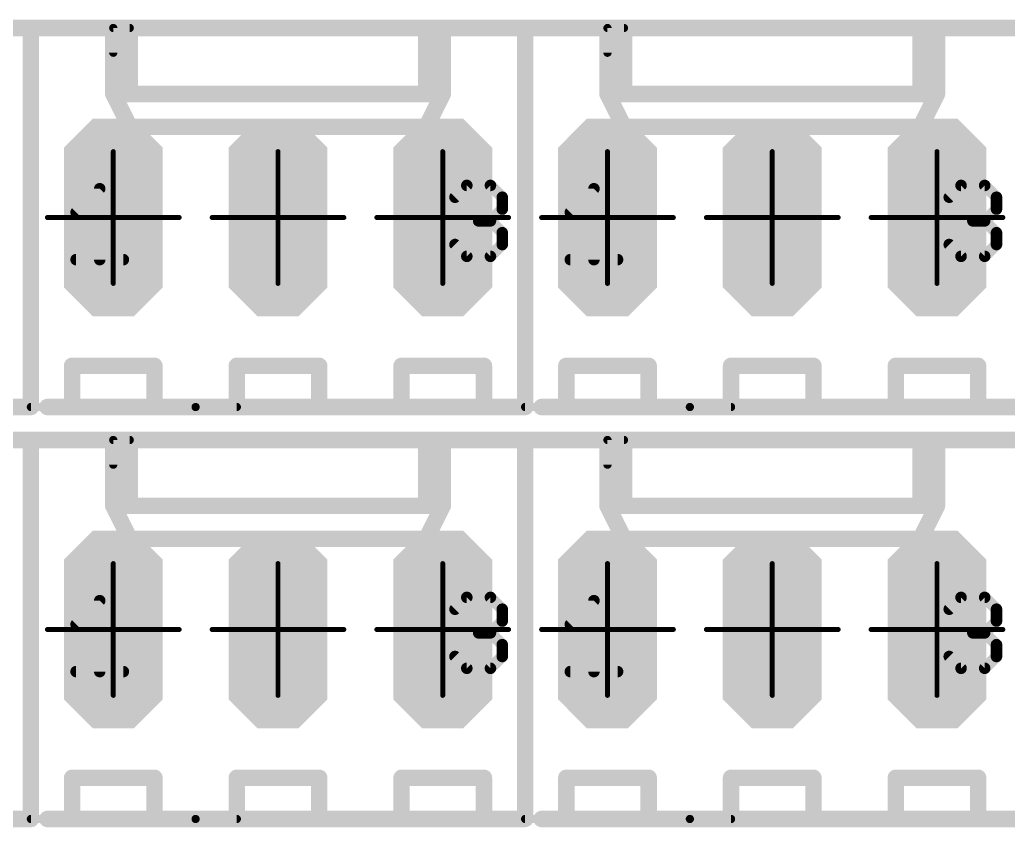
# Model space of a CAD drawing. Extents: x -84 to 54, y -45 to 6.
# Drawn here: x -73.07 to -57.83, y -31.75 to -19.3 of the extents above; entities that cross this region are included whole.
import ezdxf

# ---------------------------------------------------------------- set-up
doc = ezdxf.new("R2010")
doc.units = 0
for name, color, linetype in [('144', 253, 'CONTINUOUS'), ('17', 92, 'CONTINUOUS'), ('21', 253, 'CONTINUOUS'), ('23', 7, 'CONTINUOUS'), ('51', 253, 'CONTINUOUS')]:
    doc.layers.add(name, color=color, linetype=linetype)

# ---------------------------------------------------------------- blocks, each defined once
blk = doc.blocks.new('RECT')
blk.add_solid([(-0.5, -0.5), (0.5, -0.5), (-0.5, 0.5), (0.5, 0.5)])
blk = doc.blocks.new('LONGP100')
at = {"const_width": 0.5}
blk.add_lwpolyline([(-0.75, -0.1036), (-0.75, 0.1036), (-0.6036, 0.25), (0.6036, 0.25), (0.75, 0.1036), (0.75, -0.1036), (0.6036, -0.25), (-0.6036, -0.25), (-0.75, -0.1036), (-0.75, 0.1036)], dxfattribs=at)

msp = doc.modelspace()

# ---------------------------------------------------------------- linework, layer by layer
at = {"layer": '144', "const_width": 0.0762}
for points in [[(-71.628, -21.336), (-71.628, -23.368)], [(-69.088, -21.336), (-69.088, -23.368)], [(-66.548, -21.336), (-66.548, -23.368)], [(-64.008, -21.336), (-64.008, -23.368)], [(-61.468, -21.336), (-61.468, -23.368)], [(-58.928, -21.336), (-58.928, -23.368)], [(-72.644, -22.352), (-70.612, -22.352)], [(-70.104, -22.352), (-68.072, -22.352)], [(-67.564, -22.352), (-65.532, -22.352)], [(-65.024, -22.352), (-62.992, -22.352)], [(-62.484, -22.352), (-60.452, -22.352)], [(-59.944, -22.352), (-57.912, -22.352)], [(-71.628, -27.686), (-71.628, -29.718)], [(-69.088, -27.686), (-69.088, -29.718)], [(-66.548, -27.686), (-66.548, -29.718)], [(-64.008, -27.686), (-64.008, -29.718)], [(-61.468, -27.686), (-61.468, -29.718)], [(-58.928, -27.686), (-58.928, -29.718)], [(-72.644, -28.702), (-70.612, -28.702)], [(-70.104, -28.702), (-68.072, -28.702)], [(-67.564, -28.702), (-65.532, -28.702)], [(-65.024, -28.702), (-62.992, -28.702)], [(-62.484, -28.702), (-60.452, -28.702)], [(-59.944, -28.702), (-57.912, -28.702)]]:
    msp.add_lwpolyline(points, dxfattribs=at)
at = {"layer": '144', "const_width": 0.0381}
for points in [[(-71.609, -21.336, 1), (-71.647, -21.336)], [(-69.069, -21.336, 1), (-69.1071, -21.336)], [(-66.529, -21.336, 1), (-66.567, -21.336)], [(-63.989, -21.336, 1), (-64.0271, -21.336)], [(-61.449, -21.336, 1), (-61.4871, -21.336)], [(-58.909, -21.336, 1), (-58.9471, -21.336)], [(-72.644, -22.333, 1), (-72.644, -22.3711)], [(-70.612, -22.3711, 1), (-70.612, -22.333)], [(-70.104, -22.333, 1), (-70.104, -22.3711)], [(-68.072, -22.3711, 1), (-68.072, -22.333)], [(-67.564, -22.333, 1), (-67.564, -22.3711)], [(-65.532, -22.3711, 1), (-65.532, -22.333)], [(-65.024, -22.333, 1), (-65.024, -22.3711)], [(-62.992, -22.3711, 1), (-62.992, -22.333)], [(-62.484, -22.333, 1), (-62.484, -22.3711)], [(-60.452, -22.3711, 1), (-60.452, -22.333)], [(-59.944, -22.333, 1), (-59.944, -22.3711)], [(-57.912, -22.3711, 1), (-57.912, -22.333)], [(-71.647, -23.368, 1), (-71.609, -23.368)], [(-69.1071, -23.368, 1), (-69.069, -23.368)], [(-66.567, -23.368, 1), (-66.529, -23.368)], [(-64.0271, -23.368, 1), (-63.989, -23.368)], [(-61.4871, -23.368, 1), (-61.449, -23.368)], [(-58.9471, -23.368, 1), (-58.909, -23.368)], [(-71.609, -27.686, 1), (-71.647, -27.686)], [(-69.069, -27.686, 1), (-69.1071, -27.686)], [(-66.529, -27.686, 1), (-66.567, -27.686)], [(-63.989, -27.686, 1), (-64.0271, -27.686)], [(-61.449, -27.686, 1), (-61.4871, -27.686)], [(-58.909, -27.686, 1), (-58.9471, -27.686)], [(-72.644, -28.683, 1), (-72.644, -28.7211)], [(-70.612, -28.7211, 1), (-70.612, -28.683)], [(-70.104, -28.683, 1), (-70.104, -28.7211)], [(-68.072, -28.7211, 1), (-68.072, -28.683)], [(-67.564, -28.683, 1), (-67.564, -28.7211)], [(-65.532, -28.7211, 1), (-65.532, -28.683)], [(-65.024, -28.683, 1), (-65.024, -28.7211)], [(-62.992, -28.7211, 1), (-62.992, -28.683)], [(-62.484, -28.683, 1), (-62.484, -28.7211)], [(-60.452, -28.7211, 1), (-60.452, -28.683)], [(-59.944, -28.683, 1), (-59.944, -28.7211)], [(-57.912, -28.7211, 1), (-57.912, -28.683)], [(-71.647, -29.718, 1), (-71.609, -29.718)], [(-69.1071, -29.718, 1), (-69.069, -29.718)], [(-66.567, -29.718, 1), (-66.529, -29.718)], [(-64.0271, -29.718, 1), (-63.989, -29.718)], [(-61.4871, -29.718, 1), (-61.449, -29.718)], [(-58.9471, -29.718, 1), (-58.909, -29.718)]]:
    msp.add_lwpolyline(points, format="xyb", dxfattribs=at)
at = {"layer": '21'}
for points, const_width in [([(-72.898, -19.431), (-77.978, -19.431)], 0.254), ([(-72.898, -22.352), (-72.898, -19.431)], 0.254), ([(-72.898, -22.352), (-72.898, -19.431)], 0.254), ([(-72.898, -19.431), (-71.628, -19.431)], 0.254), ([(-71.628, -19.431), (-70.358, -19.431)], 0.254), ([(-71.628, -20.447), (-71.628, -19.431)], 0.254), ([(-71.374, -19.431), (-71.374, -20.447)], 0.254), ([(-65.278, -19.431), (-70.358, -19.431)], 0.254), ([(-66.802, -19.431), (-66.802, -20.447)], 0.254), ([(-66.548, -20.447), (-66.548, -19.431)], 0.254), ([(-65.278, -22.352), (-65.278, -19.431)], 0.254), ([(-65.278, -22.352), (-65.278, -19.431)], 0.254), ([(-65.278, -19.431), (-64.008, -19.431)], 0.254), ([(-64.008, -19.431), (-62.738, -19.431)], 0.254), ([(-64.008, -20.447), (-64.008, -19.431)], 0.254), ([(-63.754, -19.431), (-63.754, -20.447)], 0.254), ([(-57.658, -19.431), (-62.738, -19.431)], 0.254), ([(-59.182, -19.431), (-59.182, -20.447)], 0.254), ([(-58.928, -20.447), (-58.928, -19.431)], 0.254), ([(-71.628, -19.812), (-71.628, -19.431)], 0.127), ([(-71.374, -19.431), (-71.628, -19.431)], 0.127), ([(-64.008, -19.812), (-64.008, -19.431)], 0.127), ([(-63.754, -19.431), (-64.008, -19.431)], 0.127), ([(-71.628, -20.447), (-71.374, -20.447)], 0.254), ([(-71.628, -20.447), (-71.374, -20.955)], 0.254), ([(-71.374, -20.447), (-66.802, -20.447)], 0.254), ([(-66.802, -20.447), (-66.548, -20.447)], 0.254), ([(-66.802, -20.955), (-66.548, -20.447)], 0.254), ([(-64.008, -20.447), (-63.754, -20.447)], 0.254), ([(-64.008, -20.447), (-63.754, -20.955)], 0.254), ([(-63.754, -20.447), (-59.182, -20.447)], 0.254), ([(-59.182, -20.447), (-58.928, -20.447)], 0.254), ([(-59.182, -20.955), (-58.928, -20.447)], 0.254), ([(-71.374, -20.955), (-66.802, -20.955)], 0.254), ([(-63.754, -20.955), (-59.182, -20.955)], 0.254), ([(-66.359, -22.0395), (-66.1769, -21.8573)], 0.1778), ([(-66.1769, -21.8573), (-65.8125, -21.8573)], 0.1778), ([(-65.8125, -21.8573), (-65.6303, -22.0395)], 0.1778), ([(-58.739, -22.0395), (-58.5569, -21.8573)], 0.1778), ([(-58.5569, -21.8573), (-58.1925, -21.8573)], 0.1778), ([(-58.1925, -21.8573), (-58.0103, -22.0395)], 0.1778), ([(-72.201, -22.2725), (-71.8367, -21.9081)], 0.1778), ([(-71.8367, -21.9081), (-71.8367, -23.0012)], 0.1778), ([(-64.581, -22.2725), (-64.2167, -21.9081)], 0.1778), ([(-64.2167, -21.9081), (-64.2167, -23.0012)], 0.1778), ([(-65.6303, -22.0395), (-65.6303, -22.2217)], 0.1778), ([(-58.0103, -22.0395), (-58.0103, -22.2217)], 0.1778), ([(-72.898, -22.352), (-72.898, -25.273)], 0.254), ([(-72.898, -22.352), (-72.898, -25.273)], 0.254), ([(-65.6303, -22.2217), (-65.8125, -22.4039)], 0.1778), ([(-65.278, -22.352), (-65.278, -25.273)], 0.254), ([(-65.278, -22.352), (-65.278, -25.273)], 0.254), ([(-58.0103, -22.2217), (-58.1925, -22.4039)], 0.1778), ([(-65.8125, -22.4039), (-65.9947, -22.4039)], 0.1778), ([(-65.8125, -22.4039), (-65.6303, -22.5861)], 0.1778), ([(-58.1925, -22.4039), (-58.3747, -22.4039)], 0.1778), ([(-58.1925, -22.4039), (-58.0103, -22.5861)], 0.1778), ([(-65.6303, -22.5861), (-65.6303, -22.7683)], 0.1778), ([(-58.0103, -22.5861), (-58.0103, -22.7683)], 0.1778), ([(-66.1769, -22.9504), (-66.359, -22.7683)], 0.1778), ([(-65.6303, -22.7683), (-65.8125, -22.9504)], 0.1778), ([(-58.5569, -22.9504), (-58.739, -22.7683)], 0.1778), ([(-58.0103, -22.7683), (-58.1925, -22.9504)], 0.1778), ([(-72.201, -23.0012), (-71.4723, -23.0012)], 0.1778), ([(-65.8125, -22.9504), (-66.1769, -22.9504)], 0.1778), ([(-64.581, -23.0012), (-63.8523, -23.0012)], 0.1778), ([(-58.1925, -22.9504), (-58.5569, -22.9504)], 0.1778), ([(-72.263, -25.273), (-72.263, -24.638)], 0.254), ([(-72.263, -24.638), (-70.993, -24.638)], 0.254), ([(-70.993, -24.638), (-70.993, -25.273)], 0.254), ([(-69.723, -25.273), (-69.723, -24.638)], 0.254), ([(-69.723, -24.638), (-68.453, -24.638)], 0.254), ([(-68.453, -24.638), (-68.453, -25.273)], 0.254), ([(-67.183, -25.273), (-67.183, -24.638)], 0.254), ([(-67.183, -24.638), (-65.913, -24.638)], 0.254), ([(-65.913, -24.638), (-65.913, -25.273)], 0.254), ([(-64.643, -25.273), (-64.643, -24.638)], 0.254), ([(-64.643, -24.638), (-63.373, -24.638)], 0.254), ([(-63.373, -24.638), (-63.373, -25.273)], 0.254), ([(-62.103, -25.273), (-62.103, -24.638)], 0.254), ([(-62.103, -24.638), (-60.833, -24.638)], 0.254), ([(-60.833, -24.638), (-60.833, -25.273)], 0.254), ([(-59.563, -25.273), (-59.563, -24.638)], 0.254), ([(-59.563, -24.638), (-58.293, -24.638)], 0.254), ([(-58.293, -24.638), (-58.293, -25.273)], 0.254), ([(-73.533, -25.273), (-72.898, -25.273)], 0.254), ([(-72.644, -25.273), (-72.263, -25.273)], 0.254), ([(-70.993, -25.273), (-72.263, -25.273)], 0.254), ([(-70.993, -25.273), (-69.723, -25.273)], 0.254), ([(-68.453, -25.273), (-69.723, -25.273)], 0.254), ([(-68.453, -25.273), (-67.183, -25.273)], 0.254), ([(-65.913, -25.273), (-67.183, -25.273)], 0.254), ([(-65.913, -25.273), (-65.278, -25.273)], 0.254), ([(-65.024, -25.273), (-64.643, -25.273)], 0.254), ([(-63.373, -25.273), (-64.643, -25.273)], 0.254), ([(-63.373, -25.273), (-62.103, -25.273)], 0.254), ([(-60.833, -25.273), (-62.103, -25.273)], 0.254), ([(-60.833, -25.273), (-59.563, -25.273)], 0.254), ([(-58.293, -25.273), (-59.563, -25.273)], 0.254), ([(-58.293, -25.273), (-57.658, -25.273)], 0.254), ([(-72.898, -25.273), (-70.358, -25.273)], 0.127), ([(-69.723, -25.273), (-70.358, -25.273)], 0.127), ([(-65.278, -25.273), (-62.738, -25.273)], 0.127), ([(-62.103, -25.273), (-62.738, -25.273)], 0.127), ([(-72.898, -25.781), (-77.978, -25.781)], 0.254), ([(-72.898, -28.702), (-72.898, -25.781)], 0.254), ([(-72.898, -28.702), (-72.898, -25.781)], 0.254), ([(-72.898, -25.781), (-71.628, -25.781)], 0.254), ([(-71.628, -25.781), (-70.358, -25.781)], 0.254), ([(-71.628, -26.797), (-71.628, -25.781)], 0.254), ([(-71.628, -26.162), (-71.628, -25.781)], 0.127), ([(-71.374, -25.781), (-71.628, -25.781)], 0.127), ([(-71.374, -25.781), (-71.374, -26.797)], 0.254), ([(-65.278, -25.781), (-70.358, -25.781)], 0.254), ([(-66.802, -25.781), (-66.802, -26.797)], 0.254), ([(-66.548, -26.797), (-66.548, -25.781)], 0.254), ([(-65.278, -28.702), (-65.278, -25.781)], 0.254), ([(-65.278, -28.702), (-65.278, -25.781)], 0.254), ([(-65.278, -25.781), (-64.008, -25.781)], 0.254), ([(-64.008, -25.781), (-62.738, -25.781)], 0.254), ([(-64.008, -26.797), (-64.008, -25.781)], 0.254), ([(-64.008, -26.162), (-64.008, -25.781)], 0.127), ([(-63.754, -25.781), (-64.008, -25.781)], 0.127), ([(-63.754, -25.781), (-63.754, -26.797)], 0.254), ([(-57.658, -25.781), (-62.738, -25.781)], 0.254), ([(-59.182, -25.781), (-59.182, -26.797)], 0.254), ([(-58.928, -26.797), (-58.928, -25.781)], 0.254), ([(-71.628, -26.797), (-71.374, -26.797)], 0.254), ([(-71.628, -26.797), (-71.374, -27.305)], 0.254), ([(-71.374, -26.797), (-66.802, -26.797)], 0.254), ([(-66.802, -26.797), (-66.548, -26.797)], 0.254), ([(-66.802, -27.305), (-66.548, -26.797)], 0.254), ([(-64.008, -26.797), (-63.754, -26.797)], 0.254), ([(-64.008, -26.797), (-63.754, -27.305)], 0.254), ([(-63.754, -26.797), (-59.182, -26.797)], 0.254), ([(-59.182, -26.797), (-58.928, -26.797)], 0.254), ([(-59.182, -27.305), (-58.928, -26.797)], 0.254), ([(-71.374, -27.305), (-66.802, -27.305)], 0.254), ([(-63.754, -27.305), (-59.182, -27.305)], 0.254), ([(-72.201, -28.6225), (-71.8367, -28.2581)], 0.1778), ([(-71.8367, -28.2581), (-71.8367, -29.3512)], 0.1778), ([(-66.359, -28.3895), (-66.1769, -28.2073)], 0.1778), ([(-66.1769, -28.2073), (-65.8125, -28.2073)], 0.1778), ([(-65.8125, -28.2073), (-65.6303, -28.3895)], 0.1778), ([(-64.581, -28.6225), (-64.2167, -28.2581)], 0.1778), ([(-64.2167, -28.2581), (-64.2167, -29.3512)], 0.1778), ([(-58.739, -28.3895), (-58.5569, -28.2073)], 0.1778), ([(-58.5569, -28.2073), (-58.1925, -28.2073)], 0.1778), ([(-58.1925, -28.2073), (-58.0103, -28.3895)], 0.1778), ([(-65.6303, -28.3895), (-65.6303, -28.5717)], 0.1778), ([(-58.0103, -28.3895), (-58.0103, -28.5717)], 0.1778), ([(-65.6303, -28.5717), (-65.8125, -28.7539)], 0.1778), ([(-58.0103, -28.5717), (-58.1925, -28.7539)], 0.1778), ([(-72.898, -28.702), (-72.898, -31.623)], 0.254), ([(-72.898, -28.702), (-72.898, -31.623)], 0.254), ([(-65.278, -28.702), (-65.278, -31.623)], 0.254), ([(-65.278, -28.702), (-65.278, -31.623)], 0.254), ([(-65.8125, -28.7539), (-65.9947, -28.7539)], 0.1778), ([(-65.8125, -28.7539), (-65.6303, -28.9361)], 0.1778), ([(-58.1925, -28.7539), (-58.3747, -28.7539)], 0.1778), ([(-58.1925, -28.7539), (-58.0103, -28.9361)], 0.1778), ([(-65.6303, -28.9361), (-65.6303, -29.1183)], 0.1778), ([(-58.0103, -28.9361), (-58.0103, -29.1183)], 0.1778), ([(-66.1769, -29.3004), (-66.359, -29.1183)], 0.1778), ([(-65.6303, -29.1183), (-65.8125, -29.3004)], 0.1778), ([(-58.5569, -29.3004), (-58.739, -29.1183)], 0.1778), ([(-58.0103, -29.1183), (-58.1925, -29.3004)], 0.1778), ([(-65.8125, -29.3004), (-66.1769, -29.3004)], 0.1778), ([(-58.1925, -29.3004), (-58.5569, -29.3004)], 0.1778), ([(-72.201, -29.3512), (-71.4723, -29.3512)], 0.1778), ([(-64.581, -29.3512), (-63.8523, -29.3512)], 0.1778), ([(-72.263, -31.623), (-72.263, -30.988)], 0.254), ([(-72.263, -30.988), (-70.993, -30.988)], 0.254), ([(-70.993, -30.988), (-70.993, -31.623)], 0.254), ([(-69.723, -31.623), (-69.723, -30.988)], 0.254), ([(-69.723, -30.988), (-68.453, -30.988)], 0.254), ([(-68.453, -30.988), (-68.453, -31.623)], 0.254), ([(-67.183, -31.623), (-67.183, -30.988)], 0.254), ([(-67.183, -30.988), (-65.913, -30.988)], 0.254), ([(-65.913, -30.988), (-65.913, -31.623)], 0.254), ([(-64.643, -31.623), (-64.643, -30.988)], 0.254), ([(-64.643, -30.988), (-63.373, -30.988)], 0.254), ([(-63.373, -30.988), (-63.373, -31.623)], 0.254), ([(-62.103, -31.623), (-62.103, -30.988)], 0.254), ([(-62.103, -30.988), (-60.833, -30.988)], 0.254), ([(-60.833, -30.988), (-60.833, -31.623)], 0.254), ([(-59.563, -31.623), (-59.563, -30.988)], 0.254), ([(-59.563, -30.988), (-58.293, -30.988)], 0.254), ([(-58.293, -30.988), (-58.293, -31.623)], 0.254), ([(-73.533, -31.623), (-72.898, -31.623)], 0.254), ([(-72.644, -31.623), (-72.263, -31.623)], 0.254), ([(-70.993, -31.623), (-72.263, -31.623)], 0.254), ([(-70.993, -31.623), (-69.723, -31.623)], 0.254), ([(-68.453, -31.623), (-69.723, -31.623)], 0.254), ([(-68.453, -31.623), (-67.183, -31.623)], 0.254), ([(-65.913, -31.623), (-67.183, -31.623)], 0.254), ([(-65.913, -31.623), (-65.278, -31.623)], 0.254), ([(-65.024, -31.623), (-64.643, -31.623)], 0.254), ([(-63.373, -31.623), (-64.643, -31.623)], 0.254), ([(-63.373, -31.623), (-62.103, -31.623)], 0.254), ([(-60.833, -31.623), (-62.103, -31.623)], 0.254), ([(-60.833, -31.623), (-59.563, -31.623)], 0.254), ([(-58.293, -31.623), (-59.563, -31.623)], 0.254), ([(-58.293, -31.623), (-57.658, -31.623)], 0.254), ([(-72.898, -31.623), (-70.358, -31.623)], 0.127), ([(-69.723, -31.623), (-70.358, -31.623)], 0.127), ([(-65.278, -31.623), (-62.738, -31.623)], 0.127), ([(-62.103, -31.623), (-62.738, -31.623)], 0.127)]:
    msp.add_lwpolyline(points, dxfattribs=dict(at, const_width=const_width))
for points, const_width in [([(-72.8345, -19.431, 1), (-72.9615, -19.431)], 0.127), ([(-72.8345, -19.431, 1), (-72.9615, -19.431)], 0.127), ([(-72.898, -19.3675, 1), (-72.898, -19.4945)], 0.127), ([(-72.898, -19.4945, 1), (-72.898, -19.3675)], 0.127), ([(-71.628, -19.3675, 1), (-71.628, -19.4945)], 0.127), ([(-71.5645, -19.431, 1), (-71.6915, -19.431)], 0.127), ([(-71.628, -19.4945, 1), (-71.628, -19.3675)], 0.127), ([(-71.3105, -19.431, 1), (-71.4375, -19.431)], 0.127), ([(-70.358, -19.3675, 1), (-70.358, -19.4945)], 0.127), ([(-70.358, -19.4945, 1), (-70.358, -19.3675)], 0.127), ([(-66.7385, -19.431, 1), (-66.8655, -19.431)], 0.127), ([(-66.4845, -19.431, 1), (-66.6115, -19.431)], 0.127), ([(-65.2145, -19.431, 1), (-65.3415, -19.431)], 0.127), ([(-65.2145, -19.431, 1), (-65.3415, -19.431)], 0.127), ([(-65.278, -19.3675, 1), (-65.278, -19.4945)], 0.127), ([(-65.278, -19.4945, 1), (-65.278, -19.3675)], 0.127), ([(-64.008, -19.3675, 1), (-64.008, -19.4945)], 0.127), ([(-63.9445, -19.431, 1), (-64.0715, -19.431)], 0.127), ([(-64.008, -19.4945, 1), (-64.008, -19.3675)], 0.127), ([(-63.6905, -19.431, 1), (-63.8175, -19.431)], 0.127), ([(-62.738, -19.3675, 1), (-62.738, -19.4945)], 0.127), ([(-62.738, -19.4945, 1), (-62.738, -19.3675)], 0.127), ([(-59.1185, -19.431, 1), (-59.2455, -19.431)], 0.127), ([(-58.8645, -19.431, 1), (-58.9915, -19.431)], 0.127), ([(-71.5962, -19.431, 1), (-71.6598, -19.431)], 0.0635), ([(-71.628, -19.3993, 1), (-71.628, -19.4627)], 0.0635), ([(-71.374, -19.4627, 1), (-71.374, -19.3993)], 0.0635), ([(-63.9763, -19.431, 1), (-64.0398, -19.431)], 0.0635), ([(-64.008, -19.3993, 1), (-64.008, -19.4627)], 0.0635), ([(-63.754, -19.4627, 1), (-63.754, -19.3993)], 0.0635), ([(-71.6598, -19.812, 1), (-71.5962, -19.812)], 0.0635), ([(-64.0398, -19.812, 1), (-63.9763, -19.812)], 0.0635), ([(-71.628, -20.3835, 1), (-71.628, -20.5105)], 0.127), ([(-71.5712, -20.4186, 1), (-71.6848, -20.4754)], 0.127), ([(-71.6915, -20.447, 1), (-71.5645, -20.447)], 0.127), ([(-71.374, -20.3835, 1), (-71.374, -20.5105)], 0.127), ([(-71.4375, -20.447, 1), (-71.3105, -20.447)], 0.127), ([(-71.374, -20.5105, 1), (-71.374, -20.3835)], 0.127), ([(-66.802, -20.3835, 1), (-66.802, -20.5105)], 0.127), ([(-66.8655, -20.447, 1), (-66.7385, -20.447)], 0.127), ([(-66.802, -20.5105, 1), (-66.802, -20.3835)], 0.127), ([(-66.6115, -20.447, 1), (-66.4845, -20.447)], 0.127), ([(-66.4912, -20.4754, 1), (-66.6048, -20.4186)], 0.127), ([(-66.548, -20.5105, 1), (-66.548, -20.3835)], 0.127), ([(-64.008, -20.3835, 1), (-64.008, -20.5105)], 0.127), ([(-63.9512, -20.4186, 1), (-64.0648, -20.4754)], 0.127), ([(-64.0715, -20.447, 1), (-63.9445, -20.447)], 0.127), ([(-63.754, -20.3835, 1), (-63.754, -20.5105)], 0.127), ([(-63.8175, -20.447, 1), (-63.6905, -20.447)], 0.127), ([(-63.754, -20.5105, 1), (-63.754, -20.3835)], 0.127), ([(-59.182, -20.3835, 1), (-59.182, -20.5105)], 0.127), ([(-59.2455, -20.447, 1), (-59.1185, -20.447)], 0.127), ([(-59.182, -20.5105, 1), (-59.182, -20.3835)], 0.127), ([(-58.9915, -20.447, 1), (-58.8645, -20.447)], 0.127), ([(-58.8712, -20.4754, 1), (-58.9848, -20.4186)], 0.127), ([(-58.928, -20.5105, 1), (-58.928, -20.3835)], 0.127), ([(-71.374, -20.8915, 1), (-71.374, -21.0185)], 0.127), ([(-71.4308, -20.9834, 1), (-71.3172, -20.9266)], 0.127), ([(-66.8588, -20.9266, 1), (-66.7452, -20.9834)], 0.127), ([(-66.802, -21.0185, 1), (-66.802, -20.8915)], 0.127), ([(-63.754, -20.8915, 1), (-63.754, -21.0185)], 0.127), ([(-63.8108, -20.9834, 1), (-63.6972, -20.9266)], 0.127), ([(-59.2388, -20.9266, 1), (-59.1252, -20.9834)], 0.127), ([(-59.182, -21.0185, 1), (-59.182, -20.8915)], 0.127), ([(-66.1769, -21.8129, 1), (-66.1769, -21.9018)], 0.0889), ([(-66.1455, -21.8887, 1), (-66.2083, -21.8259)], 0.0889), ([(-65.7811, -21.8259, 1), (-65.8439, -21.8887)], 0.0889), ([(-65.8125, -21.9018, 1), (-65.8125, -21.8129)], 0.0889), ([(-58.5569, -21.8129, 1), (-58.5569, -21.9018)], 0.0889), ([(-58.5255, -21.8887, 1), (-58.5883, -21.8259)], 0.0889), ([(-58.1611, -21.8259, 1), (-58.2239, -21.8887)], 0.0889), ([(-58.1925, -21.9018, 1), (-58.1925, -21.8129)], 0.0889), ([(-71.7923, -21.9081, 1), (-71.8812, -21.9081)], 0.0889), ([(-71.8053, -21.9395, 1), (-71.8681, -21.8767)], 0.0889), ([(-64.1723, -21.9081, 1), (-64.2612, -21.9081)], 0.0889), ([(-64.1853, -21.9395, 1), (-64.2481, -21.8767)], 0.0889), ([(-66.3904, -22.0081, 1), (-66.3276, -22.0709)], 0.0889), ([(-65.5859, -22.0395, 1), (-65.6748, -22.0395)], 0.0889), ([(-65.6617, -22.0709, 1), (-65.5989, -22.0081)], 0.0889), ([(-58.7704, -22.0081, 1), (-58.7076, -22.0709)], 0.0889), ([(-57.9659, -22.0395, 1), (-58.0547, -22.0395)], 0.0889), ([(-58.0417, -22.0709, 1), (-57.9789, -22.0081)], 0.0889), ([(-72.8345, -22.352, 1), (-72.9615, -22.352)], 0.127), ([(-72.8345, -22.352, 1), (-72.9615, -22.352)], 0.127), ([(-72.2324, -22.2411, 1), (-72.1696, -22.3039)], 0.0889), ([(-65.6748, -22.2217, 1), (-65.5859, -22.2217)], 0.0889), ([(-65.5989, -22.2531, 1), (-65.6617, -22.1903)], 0.0889), ([(-65.2145, -22.352, 1), (-65.3415, -22.352)], 0.127), ([(-65.2145, -22.352, 1), (-65.3415, -22.352)], 0.127), ([(-64.6124, -22.2411, 1), (-64.5496, -22.3039)], 0.0889), ([(-58.0547, -22.2217, 1), (-57.9659, -22.2217)], 0.0889), ([(-57.9789, -22.2531, 1), (-58.0417, -22.1903)], 0.0889), ([(-72.9615, -22.352, 1), (-72.8345, -22.352)], 0.127), ([(-72.9615, -22.352, 1), (-72.8345, -22.352)], 0.127), ([(-65.9947, -22.3594, 1), (-65.9947, -22.4484)], 0.0889), ([(-65.7811, -22.3725, 1), (-65.8439, -22.4353)], 0.0889), ([(-65.8439, -22.3725, 1), (-65.7811, -22.4353)], 0.0889), ([(-65.8125, -22.4484, 1), (-65.8125, -22.3594)], 0.0889), ([(-65.3415, -22.352, 1), (-65.2145, -22.352)], 0.127), ([(-65.3415, -22.352, 1), (-65.2145, -22.352)], 0.127), ([(-58.3747, -22.3594, 1), (-58.3747, -22.4484)], 0.0889), ([(-58.1611, -22.3725, 1), (-58.2239, -22.4353)], 0.0889), ([(-58.2239, -22.3725, 1), (-58.1611, -22.4353)], 0.0889), ([(-58.1925, -22.4484, 1), (-58.1925, -22.3594)], 0.0889), ([(-65.5859, -22.5861, 1), (-65.6748, -22.5861)], 0.0889), ([(-65.6617, -22.6175, 1), (-65.5989, -22.5547)], 0.0889), ([(-57.9659, -22.5861, 1), (-58.0547, -22.5861)], 0.0889), ([(-58.0417, -22.6175, 1), (-57.9789, -22.5547)], 0.0889), ([(-66.3276, -22.7369, 1), (-66.3904, -22.7997)], 0.0889), ([(-65.5989, -22.7997, 1), (-65.6617, -22.7369)], 0.0889), ([(-58.7076, -22.7369, 1), (-58.7704, -22.7997)], 0.0889), ([(-57.9789, -22.7997, 1), (-58.0417, -22.7369)], 0.0889), ([(-65.6748, -22.7683, 1), (-65.5859, -22.7683)], 0.0889), ([(-58.0547, -22.7683, 1), (-57.9659, -22.7683)], 0.0889), ([(-72.201, -22.9567, 1), (-72.201, -23.0457)], 0.0889), ([(-71.8812, -23.0012, 1), (-71.7923, -23.0012)], 0.0889), ([(-71.4723, -23.0457, 1), (-71.4723, -22.9567)], 0.0889), ([(-66.1769, -22.906, 1), (-66.1769, -22.9949)], 0.0889), ([(-66.2083, -22.9818, 1), (-66.1455, -22.919)], 0.0889), ([(-65.8439, -22.919, 1), (-65.7811, -22.9818)], 0.0889), ([(-65.8125, -22.9949, 1), (-65.8125, -22.906)], 0.0889), ([(-64.581, -22.9567, 1), (-64.581, -23.0457)], 0.0889), ([(-64.2612, -23.0012, 1), (-64.1723, -23.0012)], 0.0889), ([(-63.8523, -23.0457, 1), (-63.8523, -22.9567)], 0.0889), ([(-58.5569, -22.906, 1), (-58.5569, -22.9949)], 0.0889), ([(-58.5883, -22.9818, 1), (-58.5255, -22.919)], 0.0889), ([(-58.2239, -22.919, 1), (-58.1611, -22.9818)], 0.0889), ([(-58.1925, -22.9949, 1), (-58.1925, -22.906)], 0.0889), ([(-72.1995, -24.638, 1), (-72.3265, -24.638)], 0.127), ([(-72.263, -24.5745, 1), (-72.263, -24.7015)], 0.127), ([(-70.9295, -24.638, 1), (-71.0565, -24.638)], 0.127), ([(-70.993, -24.7015, 1), (-70.993, -24.5745)], 0.127), ([(-69.6595, -24.638, 1), (-69.7865, -24.638)], 0.127), ([(-69.723, -24.5745, 1), (-69.723, -24.7015)], 0.127), ([(-68.3895, -24.638, 1), (-68.5165, -24.638)], 0.127), ([(-68.453, -24.7015, 1), (-68.453, -24.5745)], 0.127), ([(-67.1195, -24.638, 1), (-67.2465, -24.638)], 0.127), ([(-67.183, -24.5745, 1), (-67.183, -24.7015)], 0.127), ([(-65.8495, -24.638, 1), (-65.9765, -24.638)], 0.127), ([(-65.913, -24.7015, 1), (-65.913, -24.5745)], 0.127), ([(-64.5795, -24.638, 1), (-64.7065, -24.638)], 0.127), ([(-64.643, -24.5745, 1), (-64.643, -24.7015)], 0.127), ([(-63.3095, -24.638, 1), (-63.4365, -24.638)], 0.127), ([(-63.373, -24.7015, 1), (-63.373, -24.5745)], 0.127), ([(-62.0395, -24.638, 1), (-62.1665, -24.638)], 0.127), ([(-62.103, -24.5745, 1), (-62.103, -24.7015)], 0.127), ([(-60.7695, -24.638, 1), (-60.8965, -24.638)], 0.127), ([(-60.833, -24.7015, 1), (-60.833, -24.5745)], 0.127), ([(-59.4995, -24.638, 1), (-59.6265, -24.638)], 0.127), ([(-59.563, -24.5745, 1), (-59.563, -24.7015)], 0.127), ([(-58.2295, -24.638, 1), (-58.3565, -24.638)], 0.127), ([(-58.293, -24.7015, 1), (-58.293, -24.5745)], 0.127), ([(-72.898, -25.3365, 1), (-72.898, -25.2095)], 0.127), ([(-72.644, -25.2095, 1), (-72.644, -25.3365)], 0.127), ([(-72.263, -25.2095, 1), (-72.263, -25.3365)], 0.127), ([(-72.263, -25.3365, 1), (-72.263, -25.2095)], 0.127), ([(-70.993, -25.2095, 1), (-70.993, -25.3365)], 0.127), ([(-70.993, -25.3365, 1), (-70.993, -25.2095)], 0.127), ([(-69.723, -25.2095, 1), (-69.723, -25.3365)], 0.127), ([(-69.723, -25.3365, 1), (-69.723, -25.2095)], 0.127), ([(-68.453, -25.2095, 1), (-68.453, -25.3365)], 0.127), ([(-68.453, -25.3365, 1), (-68.453, -25.2095)], 0.127), ([(-67.183, -25.2095, 1), (-67.183, -25.3365)], 0.127), ([(-67.183, -25.3365, 1), (-67.183, -25.2095)], 0.127), ([(-65.913, -25.2095, 1), (-65.913, -25.3365)], 0.127), ([(-65.913, -25.3365, 1), (-65.913, -25.2095)], 0.127), ([(-65.278, -25.3365, 1), (-65.278, -25.2095)], 0.127), ([(-65.024, -25.2095, 1), (-65.024, -25.3365)], 0.127), ([(-64.643, -25.2095, 1), (-64.643, -25.3365)], 0.127), ([(-64.643, -25.3365, 1), (-64.643, -25.2095)], 0.127), ([(-63.373, -25.2095, 1), (-63.373, -25.3365)], 0.127), ([(-63.373, -25.3365, 1), (-63.373, -25.2095)], 0.127), ([(-62.103, -25.2095, 1), (-62.103, -25.3365)], 0.127), ([(-62.103, -25.3365, 1), (-62.103, -25.2095)], 0.127), ([(-60.833, -25.2095, 1), (-60.833, -25.3365)], 0.127), ([(-60.833, -25.3365, 1), (-60.833, -25.2095)], 0.127), ([(-59.563, -25.2095, 1), (-59.563, -25.3365)], 0.127), ([(-59.563, -25.3365, 1), (-59.563, -25.2095)], 0.127), ([(-58.293, -25.2095, 1), (-58.293, -25.3365)], 0.127), ([(-58.293, -25.3365, 1), (-58.293, -25.2095)], 0.127), ([(-72.9615, -25.273, 1), (-72.8345, -25.273)], 0.127), ([(-72.9615, -25.273, 1), (-72.8345, -25.273)], 0.127), ([(-72.898, -25.2413, 1), (-72.898, -25.3047)], 0.0635), ([(-72.3265, -25.273, 1), (-72.1995, -25.273)], 0.127), ([(-71.0565, -25.273, 1), (-70.9295, -25.273)], 0.127), ([(-70.358, -25.2413, 1), (-70.358, -25.3047)], 0.0635), ([(-70.358, -25.3047, 1), (-70.358, -25.2413)], 0.0635), ([(-69.7865, -25.273, 1), (-69.6595, -25.273)], 0.127), ([(-69.723, -25.3047, 1), (-69.723, -25.2413)], 0.0635), ([(-68.5165, -25.273, 1), (-68.3895, -25.273)], 0.127), ([(-67.2465, -25.273, 1), (-67.1195, -25.273)], 0.127), ([(-65.9765, -25.273, 1), (-65.8495, -25.273)], 0.127), ([(-65.3415, -25.273, 1), (-65.2145, -25.273)], 0.127), ([(-65.3415, -25.273, 1), (-65.2145, -25.273)], 0.127), ([(-65.278, -25.2413, 1), (-65.278, -25.3047)], 0.0635), ([(-64.7065, -25.273, 1), (-64.5795, -25.273)], 0.127), ([(-63.4365, -25.273, 1), (-63.3095, -25.273)], 0.127), ([(-62.738, -25.2413, 1), (-62.738, -25.3047)], 0.0635), ([(-62.738, -25.3047, 1), (-62.738, -25.2413)], 0.0635), ([(-62.1665, -25.273, 1), (-62.0395, -25.273)], 0.127), ([(-62.103, -25.3047, 1), (-62.103, -25.2413)], 0.0635), ([(-60.8965, -25.273, 1), (-60.7695, -25.273)], 0.127), ([(-59.6265, -25.273, 1), (-59.4995, -25.273)], 0.127), ([(-58.3565, -25.273, 1), (-58.2295, -25.273)], 0.127), ([(-72.8345, -25.781, 1), (-72.9615, -25.781)], 0.127), ([(-72.8345, -25.781, 1), (-72.9615, -25.781)], 0.127), ([(-72.898, -25.7175, 1), (-72.898, -25.8445)], 0.127), ([(-72.898, -25.8445, 1), (-72.898, -25.7175)], 0.127), ([(-71.628, -25.7175, 1), (-71.628, -25.8445)], 0.127), ([(-71.5645, -25.781, 1), (-71.6915, -25.781)], 0.127), ([(-71.5962, -25.781, 1), (-71.6598, -25.781)], 0.0635), ([(-71.628, -25.8445, 1), (-71.628, -25.7175)], 0.127), ([(-71.628, -25.7493, 1), (-71.628, -25.8128)], 0.0635), ([(-71.3105, -25.781, 1), (-71.4375, -25.781)], 0.127), ([(-71.374, -25.8128, 1), (-71.374, -25.7493)], 0.0635), ([(-70.358, -25.7175, 1), (-70.358, -25.8445)], 0.127), ([(-70.358, -25.8445, 1), (-70.358, -25.7175)], 0.127), ([(-66.7385, -25.781, 1), (-66.8655, -25.781)], 0.127), ([(-66.4845, -25.781, 1), (-66.6115, -25.781)], 0.127), ([(-65.2145, -25.781, 1), (-65.3415, -25.781)], 0.127), ([(-65.2145, -25.781, 1), (-65.3415, -25.781)], 0.127), ([(-65.278, -25.7175, 1), (-65.278, -25.8445)], 0.127), ([(-65.278, -25.8445, 1), (-65.278, -25.7175)], 0.127), ([(-64.008, -25.7175, 1), (-64.008, -25.8445)], 0.127), ([(-63.9445, -25.781, 1), (-64.0715, -25.781)], 0.127), ([(-63.9763, -25.781, 1), (-64.0398, -25.781)], 0.0635), ([(-64.008, -25.8445, 1), (-64.008, -25.7175)], 0.127), ([(-64.008, -25.7493, 1), (-64.008, -25.8128)], 0.0635), ([(-63.6905, -25.781, 1), (-63.8175, -25.781)], 0.127), ([(-63.754, -25.8128, 1), (-63.754, -25.7493)], 0.0635), ([(-62.738, -25.7175, 1), (-62.738, -25.8445)], 0.127), ([(-62.738, -25.8445, 1), (-62.738, -25.7175)], 0.127), ([(-59.1185, -25.781, 1), (-59.2455, -25.781)], 0.127), ([(-58.8645, -25.781, 1), (-58.9915, -25.781)], 0.127), ([(-71.6598, -26.162, 1), (-71.5962, -26.162)], 0.0635), ([(-64.0398, -26.162, 1), (-63.9763, -26.162)], 0.0635), ([(-71.628, -26.7335, 1), (-71.628, -26.8605)], 0.127), ([(-71.5712, -26.7686, 1), (-71.6848, -26.8254)], 0.127), ([(-71.374, -26.7335, 1), (-71.374, -26.8605)], 0.127), ([(-71.374, -26.8605, 1), (-71.374, -26.7335)], 0.127), ([(-66.802, -26.7335, 1), (-66.802, -26.8605)], 0.127), ([(-66.802, -26.8605, 1), (-66.802, -26.7335)], 0.127), ([(-66.4912, -26.8254, 1), (-66.6048, -26.7686)], 0.127), ([(-66.548, -26.8605, 1), (-66.548, -26.7335)], 0.127), ([(-64.008, -26.7335, 1), (-64.008, -26.8605)], 0.127), ([(-63.9512, -26.7686, 1), (-64.0648, -26.8254)], 0.127), ([(-63.754, -26.7335, 1), (-63.754, -26.8605)], 0.127), ([(-63.754, -26.8605, 1), (-63.754, -26.7335)], 0.127), ([(-59.182, -26.7335, 1), (-59.182, -26.8605)], 0.127), ([(-59.182, -26.8605, 1), (-59.182, -26.7335)], 0.127), ([(-58.8712, -26.8254, 1), (-58.9848, -26.7686)], 0.127), ([(-58.928, -26.8605, 1), (-58.928, -26.7335)], 0.127), ([(-71.6915, -26.797, 1), (-71.5645, -26.797)], 0.127), ([(-71.4375, -26.797, 1), (-71.3105, -26.797)], 0.127), ([(-66.8655, -26.797, 1), (-66.7385, -26.797)], 0.127), ([(-66.6115, -26.797, 1), (-66.4845, -26.797)], 0.127), ([(-64.0715, -26.797, 1), (-63.9445, -26.797)], 0.127), ([(-63.8175, -26.797, 1), (-63.6905, -26.797)], 0.127), ([(-59.2455, -26.797, 1), (-59.1185, -26.797)], 0.127), ([(-58.9915, -26.797, 1), (-58.8645, -26.797)], 0.127), ([(-71.374, -27.2415, 1), (-71.374, -27.3685)], 0.127), ([(-71.4308, -27.3334, 1), (-71.3172, -27.2766)], 0.127), ([(-66.8588, -27.2766, 1), (-66.7452, -27.3334)], 0.127), ([(-66.802, -27.3685, 1), (-66.802, -27.2415)], 0.127), ([(-63.754, -27.2415, 1), (-63.754, -27.3685)], 0.127), ([(-63.8108, -27.3334, 1), (-63.6972, -27.2766)], 0.127), ([(-59.2388, -27.2766, 1), (-59.1252, -27.3334)], 0.127), ([(-59.182, -27.3685, 1), (-59.182, -27.2415)], 0.127), ([(-71.7923, -28.2581, 1), (-71.8812, -28.2581)], 0.0889), ([(-71.8053, -28.2895, 1), (-71.8681, -28.2267)], 0.0889), ([(-66.1769, -28.1628, 1), (-66.1769, -28.2518)], 0.0889), ([(-66.1455, -28.2387, 1), (-66.2083, -28.1759)], 0.0889), ([(-65.7811, -28.1759, 1), (-65.8439, -28.2387)], 0.0889), ([(-65.8125, -28.2518, 1), (-65.8125, -28.1628)], 0.0889), ([(-64.1723, -28.2581, 1), (-64.2612, -28.2581)], 0.0889), ([(-64.1853, -28.2895, 1), (-64.2481, -28.2267)], 0.0889), ([(-58.5569, -28.1628, 1), (-58.5569, -28.2518)], 0.0889), ([(-58.5255, -28.2387, 1), (-58.5883, -28.1759)], 0.0889), ([(-58.1611, -28.1759, 1), (-58.2239, -28.2387)], 0.0889), ([(-58.1925, -28.2518, 1), (-58.1925, -28.1628)], 0.0889), ([(-66.3904, -28.3581, 1), (-66.3276, -28.4209)], 0.0889), ([(-65.5859, -28.3895, 1), (-65.6748, -28.3895)], 0.0889), ([(-65.6617, -28.4209, 1), (-65.5989, -28.3581)], 0.0889), ([(-58.7704, -28.3581, 1), (-58.7076, -28.4209)], 0.0889), ([(-57.9659, -28.3895, 1), (-58.0547, -28.3895)], 0.0889), ([(-58.0417, -28.4209, 1), (-57.9789, -28.3581)], 0.0889), ([(-65.5989, -28.6031, 1), (-65.6617, -28.5403)], 0.0889), ([(-57.9789, -28.6031, 1), (-58.0417, -28.5403)], 0.0889), ([(-72.8345, -28.702, 1), (-72.9615, -28.702)], 0.127), ([(-72.8345, -28.702, 1), (-72.9615, -28.702)], 0.127), ([(-72.9615, -28.702, 1), (-72.8345, -28.702)], 0.127), ([(-72.9615, -28.702, 1), (-72.8345, -28.702)], 0.127), ([(-72.2324, -28.5911, 1), (-72.1696, -28.6539)], 0.0889), ([(-65.6748, -28.5717, 1), (-65.5859, -28.5717)], 0.0889), ([(-65.2145, -28.702, 1), (-65.3415, -28.702)], 0.127), ([(-65.2145, -28.702, 1), (-65.3415, -28.702)], 0.127), ([(-65.3415, -28.702, 1), (-65.2145, -28.702)], 0.127), ([(-65.3415, -28.702, 1), (-65.2145, -28.702)], 0.127), ([(-64.6124, -28.5911, 1), (-64.5496, -28.6539)], 0.0889), ([(-58.0547, -28.5717, 1), (-57.9659, -28.5717)], 0.0889), ([(-65.9947, -28.7095, 1), (-65.9947, -28.7984)], 0.0889), ([(-65.7811, -28.7225, 1), (-65.8439, -28.7853)], 0.0889), ([(-65.8439, -28.7225, 1), (-65.7811, -28.7853)], 0.0889), ([(-65.8125, -28.7984, 1), (-65.8125, -28.7095)], 0.0889), ([(-58.3747, -28.7095, 1), (-58.3747, -28.7984)], 0.0889), ([(-58.1611, -28.7225, 1), (-58.2239, -28.7853)], 0.0889), ([(-58.2239, -28.7225, 1), (-58.1611, -28.7853)], 0.0889), ([(-58.1925, -28.7984, 1), (-58.1925, -28.7095)], 0.0889), ([(-65.5859, -28.9361, 1), (-65.6748, -28.9361)], 0.0889), ([(-65.6617, -28.9675, 1), (-65.5989, -28.9047)], 0.0889), ([(-57.9659, -28.9361, 1), (-58.0547, -28.9361)], 0.0889), ([(-58.0417, -28.9675, 1), (-57.9789, -28.9047)], 0.0889), ([(-66.3276, -29.0869, 1), (-66.3904, -29.1497)], 0.0889), ([(-65.6748, -29.1183, 1), (-65.5859, -29.1183)], 0.0889), ([(-65.5989, -29.1497, 1), (-65.6617, -29.0869)], 0.0889), ([(-58.7076, -29.0869, 1), (-58.7704, -29.1497)], 0.0889), ([(-58.0547, -29.1183, 1), (-57.9659, -29.1183)], 0.0889), ([(-57.9789, -29.1497, 1), (-58.0417, -29.0869)], 0.0889), ([(-66.1769, -29.2559, 1), (-66.1769, -29.3449)], 0.0889), ([(-66.2083, -29.3318, 1), (-66.1455, -29.269)], 0.0889), ([(-65.8439, -29.269, 1), (-65.7811, -29.3318)], 0.0889), ([(-65.8125, -29.3449, 1), (-65.8125, -29.2559)], 0.0889), ([(-58.5569, -29.2559, 1), (-58.5569, -29.3449)], 0.0889), ([(-58.5883, -29.3318, 1), (-58.5255, -29.269)], 0.0889), ([(-58.2239, -29.269, 1), (-58.1611, -29.3318)], 0.0889), ([(-58.1925, -29.3449, 1), (-58.1925, -29.2559)], 0.0889), ([(-72.201, -29.3068, 1), (-72.201, -29.3957)], 0.0889), ([(-71.8812, -29.3512, 1), (-71.7923, -29.3512)], 0.0889), ([(-71.4723, -29.3957, 1), (-71.4723, -29.3068)], 0.0889), ([(-64.581, -29.3068, 1), (-64.581, -29.3957)], 0.0889), ([(-64.2612, -29.3512, 1), (-64.1723, -29.3512)], 0.0889), ([(-63.8523, -29.3957, 1), (-63.8523, -29.3068)], 0.0889), ([(-72.1995, -30.988, 1), (-72.3265, -30.988)], 0.127), ([(-72.263, -30.9245, 1), (-72.263, -31.0515)], 0.127), ([(-70.9295, -30.988, 1), (-71.0565, -30.988)], 0.127), ([(-70.993, -31.0515, 1), (-70.993, -30.9245)], 0.127), ([(-69.6595, -30.988, 1), (-69.7865, -30.988)], 0.127), ([(-69.723, -30.9245, 1), (-69.723, -31.0515)], 0.127), ([(-68.3895, -30.988, 1), (-68.5165, -30.988)], 0.127), ([(-68.453, -31.0515, 1), (-68.453, -30.9245)], 0.127), ([(-67.1195, -30.988, 1), (-67.2465, -30.988)], 0.127), ([(-67.183, -30.9245, 1), (-67.183, -31.0515)], 0.127), ([(-65.8495, -30.988, 1), (-65.9765, -30.988)], 0.127), ([(-65.913, -31.0515, 1), (-65.913, -30.9245)], 0.127), ([(-64.5795, -30.988, 1), (-64.7065, -30.988)], 0.127), ([(-64.643, -30.9245, 1), (-64.643, -31.0515)], 0.127), ([(-63.3095, -30.988, 1), (-63.4365, -30.988)], 0.127), ([(-63.373, -31.0515, 1), (-63.373, -30.9245)], 0.127), ([(-62.0395, -30.988, 1), (-62.1665, -30.988)], 0.127), ([(-62.103, -30.9245, 1), (-62.103, -31.0515)], 0.127), ([(-60.7695, -30.988, 1), (-60.8965, -30.988)], 0.127), ([(-60.833, -31.0515, 1), (-60.833, -30.9245)], 0.127), ([(-59.4995, -30.988, 1), (-59.6265, -30.988)], 0.127), ([(-59.563, -30.9245, 1), (-59.563, -31.0515)], 0.127), ([(-58.2295, -30.988, 1), (-58.3565, -30.988)], 0.127), ([(-58.293, -31.0515, 1), (-58.293, -30.9245)], 0.127), ([(-72.898, -31.6865, 1), (-72.898, -31.5595)], 0.127), ([(-72.644, -31.5595, 1), (-72.644, -31.6865)], 0.127), ([(-72.263, -31.5595, 1), (-72.263, -31.6865)], 0.127), ([(-72.263, -31.6865, 1), (-72.263, -31.5595)], 0.127), ([(-70.993, -31.5595, 1), (-70.993, -31.6865)], 0.127), ([(-70.993, -31.6865, 1), (-70.993, -31.5595)], 0.127), ([(-69.723, -31.5595, 1), (-69.723, -31.6865)], 0.127), ([(-69.723, -31.6865, 1), (-69.723, -31.5595)], 0.127), ([(-68.453, -31.5595, 1), (-68.453, -31.6865)], 0.127), ([(-68.453, -31.6865, 1), (-68.453, -31.5595)], 0.127), ([(-67.183, -31.5595, 1), (-67.183, -31.6865)], 0.127), ([(-67.183, -31.6865, 1), (-67.183, -31.5595)], 0.127), ([(-65.913, -31.5595, 1), (-65.913, -31.6865)], 0.127), ([(-65.913, -31.6865, 1), (-65.913, -31.5595)], 0.127), ([(-65.278, -31.6865, 1), (-65.278, -31.5595)], 0.127), ([(-65.024, -31.5595, 1), (-65.024, -31.6865)], 0.127), ([(-64.643, -31.5595, 1), (-64.643, -31.6865)], 0.127), ([(-64.643, -31.6865, 1), (-64.643, -31.5595)], 0.127), ([(-63.373, -31.5595, 1), (-63.373, -31.6865)], 0.127), ([(-63.373, -31.6865, 1), (-63.373, -31.5595)], 0.127), ([(-62.103, -31.5595, 1), (-62.103, -31.6865)], 0.127), ([(-62.103, -31.6865, 1), (-62.103, -31.5595)], 0.127), ([(-60.833, -31.5595, 1), (-60.833, -31.6865)], 0.127), ([(-60.833, -31.6865, 1), (-60.833, -31.5595)], 0.127), ([(-59.563, -31.5595, 1), (-59.563, -31.6865)], 0.127), ([(-59.563, -31.6865, 1), (-59.563, -31.5595)], 0.127), ([(-58.293, -31.5595, 1), (-58.293, -31.6865)], 0.127), ([(-58.293, -31.6865, 1), (-58.293, -31.5595)], 0.127), ([(-72.9615, -31.623, 1), (-72.8345, -31.623)], 0.127), ([(-72.9615, -31.623, 1), (-72.8345, -31.623)], 0.127), ([(-72.898, -31.5913, 1), (-72.898, -31.6547)], 0.0635), ([(-72.3265, -31.623, 1), (-72.1995, -31.623)], 0.127), ([(-71.0565, -31.623, 1), (-70.9295, -31.623)], 0.127), ([(-70.358, -31.5913, 1), (-70.358, -31.6547)], 0.0635), ([(-70.358, -31.6547, 1), (-70.358, -31.5913)], 0.0635), ([(-69.7865, -31.623, 1), (-69.6595, -31.623)], 0.127), ([(-69.723, -31.6547, 1), (-69.723, -31.5913)], 0.0635), ([(-68.5165, -31.623, 1), (-68.3895, -31.623)], 0.127), ([(-67.2465, -31.623, 1), (-67.1195, -31.623)], 0.127), ([(-65.9765, -31.623, 1), (-65.8495, -31.623)], 0.127), ([(-65.3415, -31.623, 1), (-65.2145, -31.623)], 0.127), ([(-65.3415, -31.623, 1), (-65.2145, -31.623)], 0.127), ([(-65.278, -31.5913, 1), (-65.278, -31.6547)], 0.0635), ([(-64.7065, -31.623, 1), (-64.5795, -31.623)], 0.127), ([(-63.4365, -31.623, 1), (-63.3095, -31.623)], 0.127), ([(-62.738, -31.5913, 1), (-62.738, -31.6547)], 0.0635), ([(-62.738, -31.6547, 1), (-62.738, -31.5913)], 0.0635), ([(-62.1665, -31.623, 1), (-62.0395, -31.623)], 0.127), ([(-62.103, -31.6547, 1), (-62.103, -31.5913)], 0.0635), ([(-60.8965, -31.623, 1), (-60.7695, -31.623)], 0.127), ([(-59.6265, -31.623, 1), (-59.4995, -31.623)], 0.127), ([(-58.3565, -31.623, 1), (-58.2295, -31.623)], 0.127)]:
    msp.add_lwpolyline(points, format="xyb", dxfattribs=dict(at, const_width=const_width))
at = {"layer": '23'}
for p in [(-69.088, -22.352), (-61.468, -22.352), (-69.088, -28.702), (-61.468, -28.702)]:
    msp.add_point(p, dxfattribs=at)

# ---------------------------------------------------------------- block references
at = {"layer": '17', "xscale": 1.524, "yscale": 1.524, "rotation": 90}
for p in [(-71.628, -22.352), (-71.628, -22.352), (-69.088, -22.352), (-69.088, -22.352), (-66.548, -22.352), (-66.548, -22.352), (-64.008, -22.352), (-64.008, -22.352), (-61.468, -22.352), (-61.468, -22.352), (-58.928, -22.352), (-58.928, -22.352), (-71.628, -28.702), (-71.628, -28.702), (-69.088, -28.702), (-69.088, -28.702), (-66.548, -28.702), (-66.548, -28.702), (-64.008, -28.702), (-64.008, -28.702), (-61.468, -28.702), (-61.468, -28.702), (-58.928, -28.702), (-58.928, -28.702)]:
    msp.add_blockref('LONGP100', p, dxfattribs=at)
at = {"layer": '51', "xscale": 0.508, "yscale": 0.508}
for p in [(-71.628, -22.352), (-69.088, -22.352), (-66.548, -22.352), (-64.008, -22.352), (-61.468, -22.352), (-58.928, -22.352), (-71.628, -28.702), (-69.088, -28.702), (-66.548, -28.702), (-64.008, -28.702), (-61.468, -28.702), (-58.928, -28.702)]:
    msp.add_blockref('RECT', p, dxfattribs=at)

doc.saveas('drawing.dxf')
